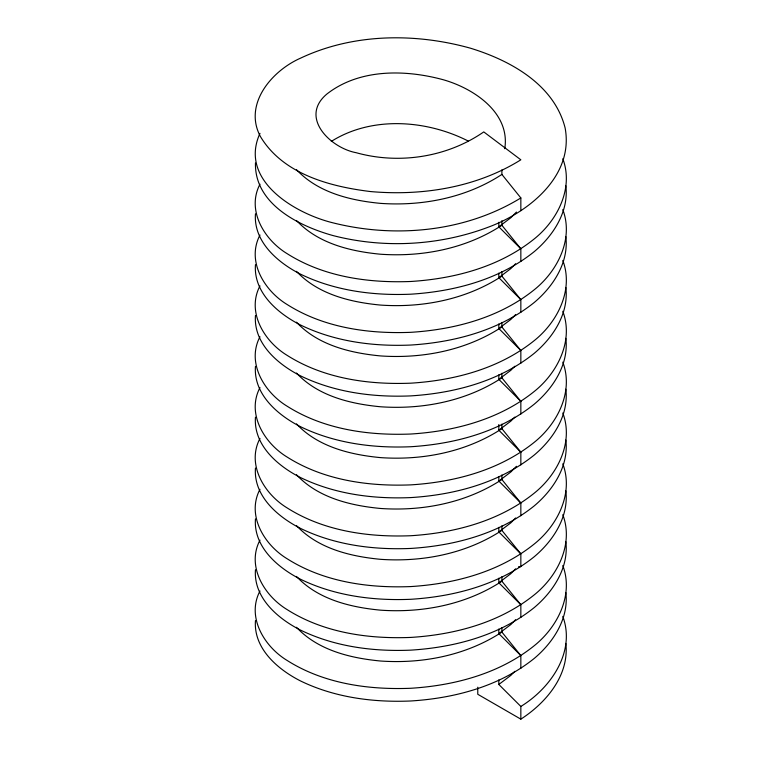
<?xml version="1.0" encoding="UTF-8"?>
<svg xmlns="http://www.w3.org/2000/svg" width="757" height="757" viewBox="0 0 757 757"><rect width="100%" height="100%" fill="white"/><g stroke="black" fill="none" stroke-linecap="round" stroke-linejoin="round"><path stroke-width="1.14" d="M255.459 162.963C254.38 204.002 298.873 226.031 332.91 235.541C384.026 248.75 439.221 245.722 488.606 227.062C528.869 212.074 574.061 175.993 565.119 127.952C554.171 84.443 510.237 60.352 470.334 48.164C414.968 32.769 353.264 33.308 300.661 58.109C271.877 70.694 243.205 104.154 260.37 136.459C282.844 174.091 329.673 186.534 370.457 191.549C422.103 196.139 476.38 187.556 520.844 159.812L483.77 131.907C447.103 157.276 399.024 164.657 356.216 152.715C330.572 148.003 299.129 117.543 326.683 94.19C359.178 68.603 405.184 69.36 443.347 79.769C473.608 88.38 510.464 112.698 504.768 148.694M255.459 213.815C253.349 241.786 277.895 262.717 300.661 274.223C334.717 290.745 373.239 295.788 410.758 294.189C454.607 291.454 499.535 279.57 534.272 251.608C553.301 235.597 568.99 211.591 565.839 185.777M255.459 264.666C253.349 292.637 277.895 313.568 300.661 325.065C334.717 341.596 373.239 346.64 410.758 345.041C454.607 342.296 499.535 330.421 534.272 302.459C553.301 286.449 568.99 262.442 565.839 236.629M255.459 315.508C253.349 343.489 277.895 364.41 300.661 375.917C334.717 392.438 373.239 397.482 410.758 395.892C454.607 393.148 499.535 381.273 534.272 353.301C553.301 337.291 568.99 313.294 565.839 287.471M255.459 366.36C253.349 394.34 277.895 415.262 300.661 426.768C334.717 443.29 373.239 448.333 410.758 446.734C454.607 443.999 499.535 432.115 534.272 404.153C553.301 388.142 568.99 364.145 565.839 338.322M255.459 417.211C253.349 445.182 277.895 466.113 300.661 477.62C334.717 494.141 373.239 499.185 410.758 497.586C454.607 494.851 499.535 482.966 534.272 455.004C553.301 438.994 568.99 414.987 565.839 389.174M255.459 468.063C253.349 496.034 277.895 516.965 300.661 528.462C334.717 544.993 373.239 550.036 410.758 548.437C454.607 545.693 499.535 533.817 534.272 505.856C553.301 489.845 568.99 465.839 565.839 440.025M255.459 518.905C253.349 546.885 277.895 567.807 300.661 579.313C334.717 595.835 373.239 600.878 410.758 599.289C454.607 596.544 499.535 584.669 534.272 556.707C553.301 540.687 568.99 516.69 565.839 490.867M255.459 569.756C253.349 597.737 277.895 618.658 300.661 630.165C334.717 646.686 373.239 651.73 410.758 650.14C454.607 647.396 499.535 635.511 534.272 607.549C553.301 591.539 568.99 567.542 565.839 541.719M255.459 620.608C253.349 648.579 277.895 669.51 300.661 681.016C334.717 697.538 373.239 702.581 410.758 700.982C454.607 698.247 499.535 686.362 534.272 658.401C553.301 642.39 568.99 618.384 565.839 592.57M259.973 133.355C238.55 180.261 294.889 213.512 332.91 222.823C395.428 238.54 465.318 231.954 520.844 197.946L501.891 174.432L501.891 169.88M259.973 184.206C246.205 210.342 264.401 239.941 287.234 253.727C323.731 276.835 368.281 283.156 410.758 281.481C454.607 278.737 499.535 266.861 534.272 238.9C557.436 220.315 573.91 188.247 562.801 158.743M259.973 235.049C246.205 261.184 264.401 290.792 287.234 304.579C323.731 327.686 368.281 334.007 410.758 332.323C454.607 329.588 499.535 317.703 534.272 289.742C557.436 271.167 573.91 239.098 562.801 209.594M259.973 285.9C246.205 312.035 264.401 341.644 287.234 355.421C323.731 378.528 368.281 384.859 410.758 383.174C454.607 380.44 499.535 368.555 534.272 340.593C557.436 322.009 573.91 289.95 562.801 260.436M259.973 336.751C246.205 362.887 264.401 392.495 287.234 406.272C323.731 429.38 368.281 435.71 410.758 434.026C454.607 431.282 499.535 419.406 534.272 391.445C557.436 372.86 573.91 340.792 562.801 311.288M259.973 387.603C246.205 413.738 264.401 443.337 287.234 457.124C323.731 480.231 368.281 486.552 410.758 484.877C454.607 482.133 499.535 470.258 534.272 442.296C557.436 423.712 573.91 391.643 562.801 362.139M259.973 438.454C246.205 464.58 264.401 494.189 287.234 507.975C323.731 531.083 368.281 537.404 410.758 535.729C454.607 532.985 499.535 521.1 534.272 493.138C557.436 474.563 573.91 442.495 562.801 412.991M259.973 489.296C246.205 515.432 264.401 545.04 287.234 558.817C323.731 581.925 368.281 588.255 410.758 586.571C454.607 583.836 499.535 571.951 534.272 543.99C557.436 525.405 573.91 493.346 562.801 463.833M259.973 540.148C246.205 566.283 264.401 595.891 287.234 609.669C323.731 632.776 368.281 639.107 410.758 637.422C454.607 634.678 499.535 622.803 534.272 594.841C557.436 576.257 573.91 544.188 562.801 514.684M259.973 590.999C246.205 617.135 264.401 646.743 287.234 660.52C323.731 683.628 368.281 689.949 410.758 688.274C454.607 685.53 499.535 673.654 534.272 645.693C557.436 627.108 573.91 595.04 562.801 565.536M516.435 212.055L510.814 217.761L498.825 226.826L520.844 248.798L520.844 261.506M515.631 263.72L510.814 268.612L498.825 277.677L520.844 299.64L520.844 312.357M515.631 314.571L510.814 319.463L498.825 328.529L520.844 350.491L520.844 363.209M514.826 366.237L510.814 370.315L498.825 379.38L520.844 401.342L520.844 414.051M514.826 417.088L510.814 421.157L498.825 430.222L520.844 452.194L520.844 464.902M516.435 466.303L510.814 472.008L498.825 481.074L520.844 503.045L520.844 515.754M515.631 517.968L510.814 522.86L498.825 531.925L520.844 553.887L520.844 566.605L518.526 566.747M515.631 568.819L510.814 573.711L498.825 582.776L520.844 604.739L520.844 617.447M515.631 619.671L510.814 624.563L498.825 633.618L520.844 655.59L520.844 668.299M514.826 671.336L510.814 675.405L498.825 684.47L520.844 706.442L520.844 719.15L477.771 694.283L477.771 687.186M331.292 141.417C371.838 115.774 426.588 119.852 468.195 141.029M520.844 706.442C550.471 688.35 575.963 652.014 562.801 616.387M520.844 719.15C546.081 702.856 569.453 675.291 565.839 643.422M501.891 174.432C466.293 197.776 422.567 206.292 380.487 203.368C350.302 200.491 317.855 192.609 296.46 169.625M501.891 220.732L501.891 225.274C466.293 248.627 422.567 257.143 380.487 254.22C350.302 251.343 317.855 243.451 296.46 220.476M501.891 271.574L501.891 276.125C466.293 299.479 422.567 307.995 380.487 305.071C350.302 302.194 317.855 294.303 296.46 271.328M501.891 322.425L501.891 326.977C466.293 350.33 422.567 358.837 380.487 355.922C350.302 353.046 317.855 345.154 296.46 322.17M501.891 373.277L501.891 377.828C466.293 401.182 422.567 409.688 380.487 406.764C350.302 403.888 317.855 396.006 296.46 373.021M501.891 424.128L501.891 428.68C466.293 452.024 422.567 460.54 380.487 457.616C350.302 454.739 317.855 446.848 296.46 423.873M501.891 474.97L501.891 479.522C466.293 502.875 422.567 511.391 380.487 508.467C350.302 505.591 317.855 497.699 296.46 474.724M501.891 525.822L501.891 530.373C466.293 553.727 422.567 562.233 380.487 559.319C350.302 556.442 317.855 548.551 296.46 525.576M501.891 576.673L501.891 581.225C466.293 604.578 422.567 613.085 380.487 610.161C350.302 607.284 317.855 599.402 296.46 576.418M501.891 627.525L501.891 632.076C466.293 655.42 422.567 663.936 380.487 661.012C350.302 658.136 317.855 650.254 296.46 627.269M501.891 225.274L520.844 248.798M501.891 276.125L520.844 299.64M501.891 326.977L520.844 350.491M501.891 377.828L520.844 401.342M501.891 428.68L520.844 452.194M501.891 479.522L520.844 503.045M501.891 530.373L520.844 553.887M501.891 581.225L520.844 604.739M501.891 632.076L520.844 655.59M520.844 197.946L520.844 210.654M498.825 222.274L498.825 226.826M498.825 273.126L498.825 277.677M498.825 323.977L498.825 328.529M498.825 374.829L498.825 379.38M498.825 424.535L498.825 430.222M498.825 476.522L498.825 481.074M498.825 527.374L498.825 531.925M498.825 578.225L498.825 582.776M498.825 629.076L498.825 633.618M498.825 679.918L498.825 684.47"/></g></svg>
